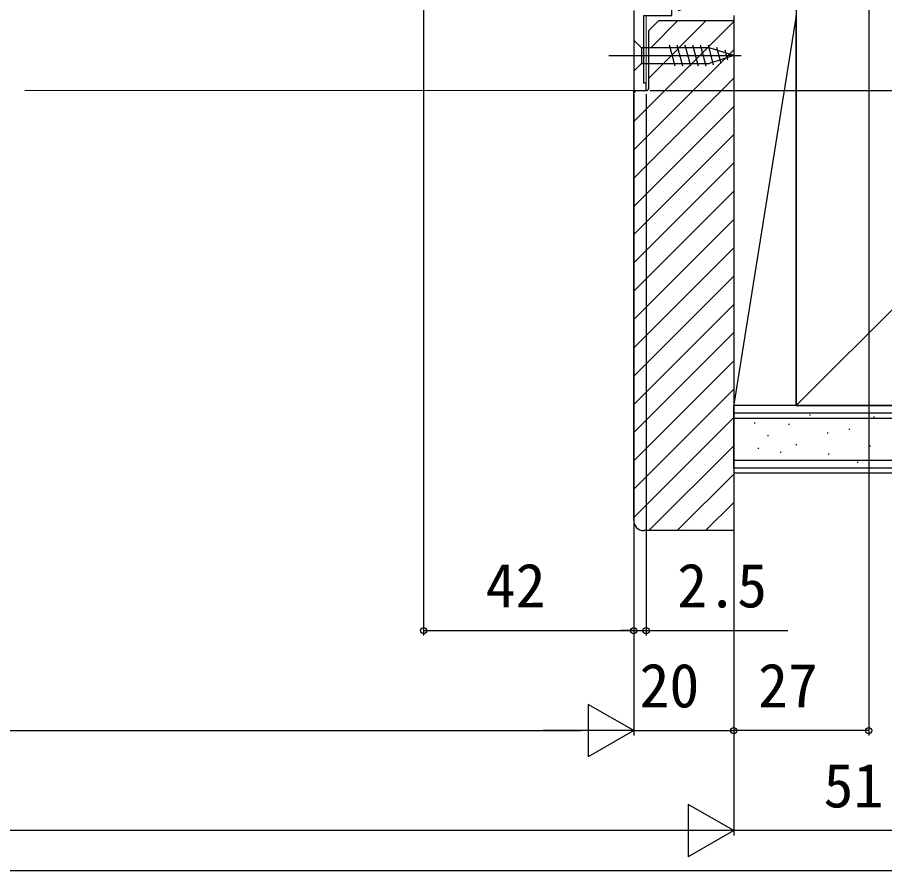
# Model space of a CAD drawing. Units: millimetres, scale not verified. Extents: x -525 to 525, y -782 to 778.
# Drawn here: x 106.7 to 280.2, y -782.3 to -611.6 of the extents above; entities that cross this region are included whole.
import ezdxf
from ezdxf.enums import TextEntityAlignment as Align

# ---------------------------------------------------------------- set-up
doc = ezdxf.new("R2010")
doc.units = ezdxf.units.MM
doc.header["$LTSCALE"] = 4
for name, color, linetype in [('0-2_YKK_11', 7, 'Continuous'), ('0-5_YKK_13', 4, 'Continuous'), ('0-7_YKK_D', 6, 'Continuous'), ('0-8_YKK_ZWAK', 7, 'Continuous'), ('0-9_YSS_K', 3, 'Continuous'), ('0-A_YSS_KE', 3, 'Continuous')]:
    doc.layers.add(name, color=color, linetype=linetype)
doc.layers.add('0-4_YKK_12', color=2, linetype='Continuous', lineweight=18)
doc.styles.add('ＭＳ ゴシック', font='')
doc.styles.get('ＭＳ ゴシック').set_extended_font_data('MS Gothic')

msp = doc.modelspace()

# ---------------------------------------------------------------- linework, layer by layer
at = {"layer": '0-2_YKK_11'}
msp.add_lwpolyline([(230, -610.3), (230, -626.3), (232.5, -626.3), (232.5, -624.8), (232, -624.8), (232, -611.3), (237.6, -611.3), (237.6, -609.3), (238.6, -609.3), (238.958, -610.284), (240.086, -609.874), (239.744, -608.934), (241, -608.477), (241, -594), (240.5, -593.5)], dxfattribs=at)
at = {"layer": '0-4_YKK_12'}
for p, q in [((232.5, -626.3), (232.5, -611.3)), ((108.25, -626.3), (232.5, -626.3))]:
    msp.add_line(p, q, dxfattribs=at)
at = {"layer": '0-5_YKK_13'}
for p, q in [((230.001, -616.199), (230.001, -622.399)), ((230.001, -616.199), (231.551, -617.749)), ((238.295, -621.399), (237.17, -617.199)), ((239.848, -621.399), (238.723, -617.199)), ((241.401, -621.399), (240.276, -617.199)), ((242.954, -621.399), (241.829, -617.199)), ((244.507, -621.399), (243.382, -617.199)), ((245.991, -621.14), (244.935, -617.199)), ((245.086, -617.749), (231.551, -617.749)), ((231.551, -617.749), (231.551, -620.849)), ((250.001, -619.299), (245.086, -617.749)), ((247.423, -620.689), (246.609, -617.653)), ((248.855, -620.237), (248.305, -618.187)), ((225.001, -619.299), (251.489, -619.299)), ((230.001, -622.399), (231.551, -620.849)), ((231.551, -620.849), (245.086, -620.849)), ((250.001, -619.299), (245.086, -620.849))]:
    msp.add_line(p, q, dxfattribs=at)
at = {"layer": '0-7_YKK_D'}
for p, q in [((277, -585), (277, -755.3)), ((188, -607.6), (188, -735.3)), ((250, -612), (250, -755.3)), ((250, -612), (250, -775.3)), ((250, -612), (250, -775.3)), ((230, -627), (230, -755.3)), ((230, -627), (230, -755.3)), ((232.5, -627), (232.5, -735.3)), ((233.2, -626.3), (382, -626.3)), ((188, -734.3), (230, -734.3)), ((230, -734.3), (227.45, -734.3)), ((230, -734.3), (232.5, -734.3)), ((232.5, -734.3), (260.827, -734.3)), ((230, -754.3), (220.907, -749.05)), ((220.907, -749.05), (220.907, -759.55)), ((-219.5, -754.3), (219.5, -754.3)), ((230, -754.3), (211.813, -754.3)), ((230, -754.3), (220.907, -759.55)), ((230, -754.3), (250, -754.3)), ((277, -754.3), (250, -754.3)), ((250, -774.3), (240.907, -769.05)), ((240.907, -769.05), (240.907, -779.55)), ((239.5, -774.3), (-239.5, -774.3)), ((250, -774.3), (231.813, -774.3)), ((250, -774.3), (240.907, -779.55)), ((301, -774.3), (250, -774.3))]:
    msp.add_line(p, q, dxfattribs=at)
for centre in [(188, -734.3), (230, -734.3), (230, -734.3), (232.5, -734.3), (250, -754.3), (277, -754.3)]:
    msp.add_circle(centre, 0.637, dxfattribs=at)
at = {"layer": '0-8_YKK_ZWAK'}
msp.add_lwpolyline([(-525, -782.3), (525, -782.3), (525, 747.7)], dxfattribs=at)
at = {"layer": '0-9_YSS_K'}
for p, q in [((262.5, -689.3), (367.5, -584.3)), ((262.501, -611.3), (250, -689.045)), ((250.001, -611.3), (250.001, -689.3)), ((262.501, -689.3), (262.501, -611.3)), ((230, -632.476), (250.001, -612.475)), ((233, -623.82), (244.52, -612.3)), ((233.413, -617.75), (238.863, -612.3)), ((230, -638.133), (250, -618.133)), ((230, -643.79), (250, -623.79)), ((230, -626.82), (230.52, -626.3)), ((230, -649.447), (250, -629.447)), ((230, -655.104), (250, -635.104)), ((230, -660.761), (250, -640.761)), ((230, -666.418), (250, -646.418)), ((230, -672.074), (250, -652.074)), ((230, -677.731), (250, -657.731)), ((230, -683.388), (250, -663.388)), ((230, -689.045), (250, -669.045)), ((230, -694.702), (250, -674.702)), ((230, -700.359), (250, -680.359)), ((230, -706.016), (250, -686.016)), ((250, -689.3), (250.001, -689.3)), ((262.501, -689.3), (250, -689.3)), ((230, -711.672), (250, -691.672)), ((496.999, -690.8), (250, -690.8)), ((265.184, -691.129), (265.384, -691.129)), ((277.982, -691.519), (278.182, -691.519)), ((254.117, -692.748), (254.317, -692.748)), ((260.993, -693.039), (261.193, -693.039)), ((256.792, -695.279), (256.992, -695.279)), ((268.692, -694.748), (268.892, -694.748)), ((273.04, -694.014), (273.24, -694.014)), ((262.455, -697.086), (262.655, -697.086)), ((233.029, -714.3), (250, -697.329)), ((254.831, -697.8), (255.031, -697.8)), ((259.313, -698.64), (259.513, -698.64)), ((268.919, -698.959), (269.119, -698.959)), ((277.161, -697.311), (277.361, -697.311)), ((496.999, -700.3), (250, -700.3)), ((265.963, -700.205), (266.163, -700.205)), ((274.688, -700.607), (274.888, -700.607)), ((238.686, -714.3), (250, -702.986)), ((496.999, -702.8), (250, -702.8)), ((244.343, -714.3), (250, -708.643))]:
    msp.add_line(p, q, dxfattribs=at)
at = {"layer": '0-A_YSS_KE'}
for p, q in [((233, -614.3), (235, -612.3)), ((235, -612.3), (250, -612.3)), ((250.001, -612.3), (250, -714.3)), ((233, -625.8), (233, -614.3)), ((230, -712.3), (230, -626.3)), ((230, -626.3), (232.5, -626.3)), ((496.999, -689.3), (250, -689.3)), ((250, -701.8), (250, -689.3)), ((250, -691.8), (496.999, -691.8)), ((496.999, -701.8), (250, -701.8)), ((250, -714.3), (232, -714.3))]:
    msp.add_line(p, q, dxfattribs=at)
msp.add_lwpolyline([(367.5, -689.3), (367.5, -584.3), (262.5, -584.3), (262.5, -689.3)], close=True, dxfattribs=at)
for centre, radius, start, end in [((232.5, -625.8), 0.5, 270, 0), ((232, -712.3), 2, 180, 270)]:
    msp.add_arc(centre, radius, start, end, dxfattribs=at)

# ---------------------------------------------------------------- texts
at = {"layer": '0-7_YKK_D', "style": 'ＭＳ ゴシック'}
for s, p in [('42', (200.409, -732.3)), ('2.5', (238.714, -732.3)), ('20', (231.163, -752.3)), ('27', (254.875, -752.3)), ('51', (267.966, -772.3))]:
    msp.add_text(s, height=8.798, dxfattribs=at).set_placement(p, align=Align.BOTTOM_LEFT)

doc.saveas('drawing.dxf')
